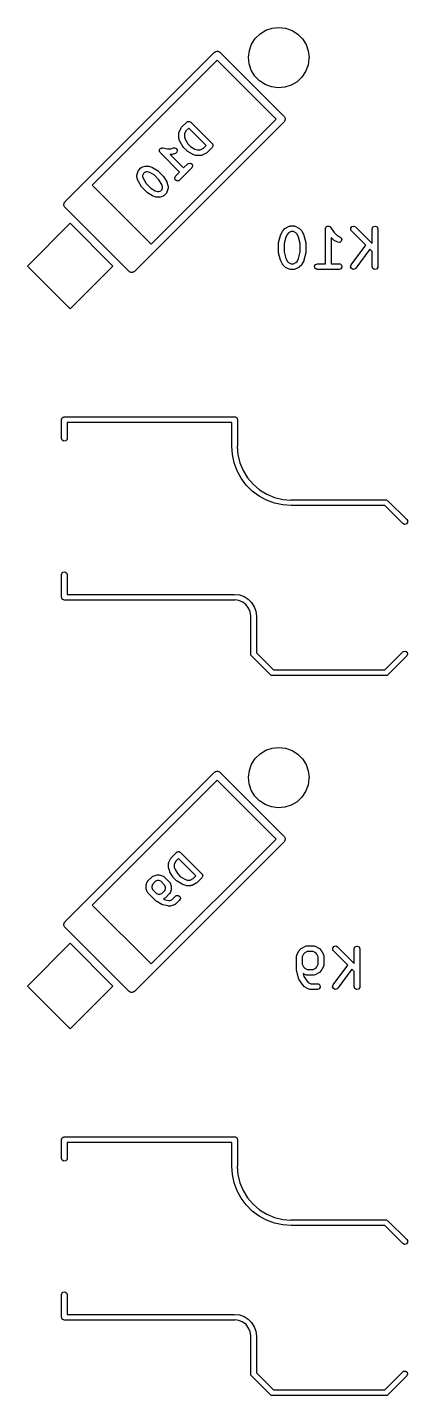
# Model space of a CAD drawing. Extents: x 63 to 245, y -153 to -57.
# Drawn here: x 101.37 to 111.42, y -153.44 to -117.23 of the extents above; entities that cross this region are included whole.
import ezdxf

# ---------------------------------------------------------------- set-up
doc = ezdxf.new("R2010")
doc.units = 0
doc.layers.add('BLACK', color=7, linetype='CONTINUOUS')

msp = doc.modelspace()

# ---------------------------------------------------------------- linework, layer by layer
at = {"layer": 'BLACK', "linetype": 'CONTINUOUS'}
for p, q in [((107.674, -117.309), (107.843, -117.252)), ((107.843, -117.252), (108.02, -117.233)), ((108.02, -117.233), (108.197, -117.254)), ((108.197, -117.254), (108.365, -117.314)), ((107.298, -117.678), (107.395, -117.528)), ((107.395, -117.528), (107.522, -117.403)), ((107.522, -117.403), (107.674, -117.309)), ((108.365, -117.314), (108.516, -117.41)), ((108.516, -117.41), (108.642, -117.536)), ((108.642, -117.536), (108.736, -117.688)), ((102.358, -121.852), (106.318, -117.892)), ((106.318, -117.892), (106.332, -117.885)), ((106.332, -117.885), (106.343, -117.873)), ((106.343, -117.873), (106.359, -117.871)), ((106.359, -117.871), (106.373, -117.864)), ((106.373, -117.864), (106.388, -117.866)), ((106.388, -117.866), (106.404, -117.864)), ((106.404, -117.864), (106.418, -117.871)), ((106.418, -117.871), (106.434, -117.873)), ((106.434, -117.873), (106.445, -117.885)), ((106.445, -117.885), (106.459, -117.892)), ((106.459, -117.892), (108.156, -119.589)), ((107.215, -118.022), (107.237, -117.845)), ((107.237, -117.845), (107.298, -117.678)), ((108.736, -117.688), (108.795, -117.856)), ((108.795, -117.856), (108.815, -118.033)), ((106.388, -118.104), (103.083, -121.41)), ((107.944, -119.66), (106.388, -118.104)), ((107.232, -118.2), (107.215, -118.022)), ((107.288, -118.369), (107.232, -118.2)), ((107.381, -118.521), (107.288, -118.369)), ((108.79, -118.232), (108.726, -118.399)), ((108.814, -118.056), (108.79, -118.232)), ((108.815, -118.033), (108.814, -118.056)), ((107.505, -118.65), (107.381, -118.521)), ((107.654, -118.747), (107.505, -118.65)), ((108.498, -118.671), (108.345, -118.762)), ((108.628, -118.548), (108.498, -118.671)), ((108.726, -118.399), (108.628, -118.548)), ((107.821, -118.81), (107.654, -118.747)), ((107.998, -118.833), (107.821, -118.81)), ((108.176, -118.817), (107.998, -118.833)), ((108.345, -118.762), (108.176, -118.817)), ((108.156, -119.73), (104.196, -123.69)), ((104.638, -122.965), (107.944, -119.66)), ((105.446, -119.876), (105.581, -119.741)), ((105.581, -119.741), (105.589, -119.736)), ((105.589, -119.736), (105.591, -119.733)), ((105.591, -119.733), (105.594, -119.732)), ((105.594, -119.732), (105.602, -119.726)), ((105.602, -119.726), (105.622, -119.725)), ((105.622, -119.725), (105.641, -119.72)), ((105.641, -119.72), (105.647, -119.722)), ((105.647, -119.722), (105.654, -119.722)), ((105.654, -119.722), (105.669, -119.733)), ((105.669, -119.733), (105.687, -119.741)), ((105.687, -119.741), (106.253, -120.307)), ((108.156, -119.589), (108.163, -119.603)), ((108.163, -119.716), (108.156, -119.73)), ((108.163, -119.603), (108.175, -119.614)), ((108.175, -119.705), (108.163, -119.716)), ((108.175, -119.614), (108.177, -119.63)), ((108.177, -119.689), (108.175, -119.705)), ((108.177, -119.63), (108.184, -119.644)), ((108.184, -119.675), (108.177, -119.689)), ((108.184, -119.644), (108.182, -119.66)), ((108.182, -119.66), (108.184, -119.675)), ((105.371, -120.037), (105.375, -120.011)), ((105.371, -120.145), (105.371, -120.037)), ((105.371, -120.146), (105.371, -120.145)), ((105.374, -120.168), (105.371, -120.146)), ((105.401, -120.249), (105.374, -120.168)), ((105.375, -120.011), (105.378, -120.008)), ((105.378, -120.003), (105.432, -119.895)), ((105.378, -120.008), (105.378, -120.003)), ((105.432, -119.895), (105.446, -119.877)), ((105.446, -119.877), (105.446, -119.876)), ((105.561, -119.973), (105.521, -120.054)), ((105.521, -120.054), (105.521, -120.132)), ((105.521, -120.132), (105.541, -120.194)), ((105.634, -119.9), (105.561, -119.973)), ((106.094, -120.36), (105.634, -119.9)), ((104.861, -120.475), (104.864, -120.472)), ((104.863, -120.497), (104.861, -120.475)), ((104.863, -120.519), (104.863, -120.497)), ((104.865, -120.522), (104.863, -120.519)), ((104.864, -120.467), (104.878, -120.451)), ((104.864, -120.472), (104.864, -120.467)), ((104.866, -120.526), (104.865, -120.522)), ((104.881, -120.548), (104.866, -120.526)), ((104.878, -120.451), (104.891, -120.433)), ((105.393, -121.06), (104.881, -120.548)), ((104.891, -120.433), (104.895, -120.432)), ((104.895, -120.432), (104.898, -120.429)), ((104.898, -120.429), (104.919, -120.426)), ((104.919, -120.426), (104.94, -120.42)), ((104.94, -120.42), (104.944, -120.422)), ((104.944, -120.422), (104.948, -120.421)), ((104.948, -120.421), (105.076, -120.447)), ((105.076, -120.447), (105.164, -120.447)), ((105.164, -120.447), (105.233, -120.424)), ((105.233, -120.424), (105.259, -120.42)), ((105.259, -120.42), (105.307, -120.439)), ((105.321, -120.534), (105.281, -120.566)), ((105.307, -120.439), (105.331, -120.484)), ((105.331, -120.484), (105.321, -120.534)), ((105.404, -120.252), (105.401, -120.249)), ((105.408, -120.264), (105.404, -120.252)), ((105.489, -120.399), (105.408, -120.264)), ((105.492, -120.401), (105.489, -120.399)), ((105.5, -120.413), (105.492, -120.401)), ((105.581, -120.494), (105.5, -120.413)), ((105.541, -120.194), (105.613, -120.313)), ((105.584, -120.495), (105.581, -120.494)), ((105.596, -120.505), (105.584, -120.495)), ((105.73, -120.586), (105.596, -120.505)), ((105.613, -120.313), (105.681, -120.381)), ((105.681, -120.381), (105.8, -120.453)), ((105.8, -120.453), (105.862, -120.474)), ((105.862, -120.474), (105.94, -120.474)), ((105.94, -120.474), (106.021, -120.433)), ((106.021, -120.433), (106.094, -120.36)), ((106.118, -120.548), (106.1, -120.561)), ((106.253, -120.413), (106.118, -120.548)), ((106.253, -120.307), (106.259, -120.315)), ((106.261, -120.395), (106.253, -120.413)), ((106.259, -120.315), (106.261, -120.317)), ((106.261, -120.317), (106.262, -120.32)), ((106.272, -120.379), (106.261, -120.395)), ((106.262, -120.32), (106.268, -120.328)), ((106.268, -120.328), (106.269, -120.348)), ((106.269, -120.348), (106.275, -120.367)), ((106.275, -120.367), (106.272, -120.373)), ((106.272, -120.373), (106.272, -120.379)), ((104.398, -120.935), (104.479, -120.908)), ((104.479, -120.908), (104.501, -120.905)), ((104.501, -120.905), (104.503, -120.905)), ((104.503, -120.905), (104.557, -120.905)), ((104.557, -120.905), (104.579, -120.908)), ((104.579, -120.908), (104.58, -120.908)), ((104.58, -120.908), (104.661, -120.935)), ((105.176, -120.597), (105.142, -120.597)), ((105.142, -120.597), (105.499, -120.954)), ((105.178, -120.596), (105.176, -120.597)), ((105.2, -120.593), (105.178, -120.596)), ((105.281, -120.566), (105.2, -120.593)), ((105.499, -120.954), (105.608, -120.846)), ((105.608, -120.846), (105.629, -120.831)), ((105.629, -120.831), (105.68, -120.826)), ((105.68, -120.826), (105.722, -120.856)), ((105.736, -120.905), (105.714, -120.952)), ((105.722, -120.856), (105.736, -120.905)), ((105.734, -120.587), (105.73, -120.586)), ((105.745, -120.593), (105.734, -120.587)), ((105.826, -120.62), (105.745, -120.593)), ((105.828, -120.62), (105.826, -120.62)), ((105.85, -120.624), (105.828, -120.62)), ((105.957, -120.624), (105.85, -120.624)), ((105.962, -120.622), (105.957, -120.624)), ((105.966, -120.623), (105.962, -120.622)), ((105.991, -120.616), (105.966, -120.623)), ((106.099, -120.562), (105.991, -120.616)), ((106.1, -120.561), (106.099, -120.562)), ((104.266, -121.141), (104.27, -121.119)), ((104.266, -121.195), (104.266, -121.141)), ((104.267, -121.197), (104.266, -121.195)), ((104.27, -121.219), (104.267, -121.197)), ((104.27, -121.117), (104.297, -121.037)), ((104.27, -121.119), (104.27, -121.117)), ((104.297, -121.3), (104.27, -121.219)), ((104.297, -121.037), (104.309, -121.014)), ((104.309, -121.014), (104.313, -121.011)), ((104.313, -121.011), (104.315, -121.007)), ((104.315, -121.007), (104.369, -120.953)), ((104.369, -120.953), (104.39, -120.939)), ((104.39, -120.939), (104.395, -120.938)), ((104.395, -120.938), (104.398, -120.935)), ((104.434, -121.101), (104.416, -121.153)), ((104.416, -121.153), (104.416, -121.183)), ((104.416, -121.183), (104.437, -121.244)), ((104.462, -121.072), (104.434, -121.101)), ((104.437, -121.244), (104.508, -121.364)), ((104.515, -121.055), (104.462, -121.072)), ((104.544, -121.055), (104.515, -121.055)), ((104.606, -121.075), (104.544, -121.055)), ((104.726, -121.147), (104.606, -121.075)), ((104.661, -120.935), (104.673, -120.942)), ((104.673, -120.942), (104.676, -120.942)), ((104.676, -120.942), (104.811, -121.023)), ((104.847, -121.269), (104.726, -121.147)), ((104.811, -121.023), (104.822, -121.033)), ((104.822, -121.033), (104.825, -121.034)), ((104.825, -121.034), (104.96, -121.169)), ((104.919, -121.388), (104.847, -121.269)), ((104.96, -121.169), (104.968, -121.181)), ((104.968, -121.181), (104.971, -121.183)), ((104.971, -121.183), (105.052, -121.318)), ((105.263, -121.215), (105.285, -121.169)), ((105.276, -121.265), (105.263, -121.215)), ((105.318, -121.294), (105.276, -121.265)), ((105.285, -121.169), (105.393, -121.06)), ((105.391, -121.275), (105.37, -121.29)), ((105.714, -120.952), (105.391, -121.275)), ((103.083, -121.41), (104.638, -122.965)), ((104.299, -121.302), (104.297, -121.3)), ((104.304, -121.314), (104.299, -121.302)), ((104.385, -121.449), (104.304, -121.314)), ((104.387, -121.451), (104.385, -121.449)), ((104.396, -121.464), (104.387, -121.451)), ((104.531, -121.598), (104.396, -121.464)), ((104.508, -121.364), (104.63, -121.486)), ((104.534, -121.6), (104.531, -121.598)), ((104.545, -121.61), (104.534, -121.6)), ((104.68, -121.69), (104.545, -121.61)), ((104.63, -121.486), (104.75, -121.558)), ((104.75, -121.558), (104.811, -121.578)), ((104.811, -121.578), (104.841, -121.578)), ((104.841, -121.578), (104.893, -121.561)), ((104.893, -121.561), (104.922, -121.532)), ((104.94, -121.45), (104.919, -121.388)), ((104.922, -121.532), (104.94, -121.479)), ((104.94, -121.479), (104.94, -121.45)), ((105.041, -121.625), (104.987, -121.679)), ((105.043, -121.621), (105.041, -121.625)), ((105.046, -121.619), (105.043, -121.621)), ((105.059, -121.596), (105.046, -121.619)), ((105.052, -121.318), (105.057, -121.33)), ((105.057, -121.33), (105.059, -121.333)), ((105.059, -121.333), (105.086, -121.414)), ((105.086, -121.515), (105.059, -121.596)), ((105.086, -121.414), (105.089, -121.436)), ((105.09, -121.491), (105.086, -121.513)), ((105.086, -121.513), (105.086, -121.515)), ((105.089, -121.436), (105.09, -121.437)), ((105.09, -121.437), (105.09, -121.491)), ((105.37, -121.29), (105.318, -121.294)), ((102.33, -121.907), (102.337, -121.893)), ((102.332, -121.922), (102.33, -121.907)), ((102.33, -121.938), (102.332, -121.922)), ((102.337, -121.952), (102.33, -121.938)), ((102.337, -121.893), (102.339, -121.877)), ((102.339, -121.968), (102.337, -121.952)), ((102.339, -121.877), (102.351, -121.866)), ((102.351, -121.979), (102.339, -121.968)), ((102.351, -121.866), (102.358, -121.852)), ((102.358, -121.993), (102.351, -121.979)), ((104.055, -123.69), (102.358, -121.993)), ((104.683, -121.691), (104.68, -121.69)), ((104.695, -121.697), (104.683, -121.691)), ((104.775, -121.724), (104.695, -121.697)), ((104.777, -121.724), (104.775, -121.724)), ((104.799, -121.728), (104.777, -121.724)), ((104.853, -121.728), (104.799, -121.728)), ((104.854, -121.727), (104.853, -121.728)), ((104.877, -121.724), (104.854, -121.727)), ((104.957, -121.697), (104.877, -121.724)), ((104.961, -121.694), (104.957, -121.697)), ((104.965, -121.694), (104.961, -121.694)), ((104.987, -121.679), (104.965, -121.694)), ((101.368, -123.549), (102.499, -122.417)), ((102.499, -122.417), (103.631, -123.549)), ((108.06, -122.736), (108.065, -122.724)), ((108.065, -122.724), (108.066, -122.72)), ((108.066, -122.72), (108.113, -122.625)), ((108.113, -122.625), (108.127, -122.607)), ((108.127, -122.606), (108.175, -122.558)), ((108.127, -122.607), (108.127, -122.606)), ((108.175, -122.558), (108.193, -122.545)), ((108.193, -122.545), (108.194, -122.544)), ((108.194, -122.544), (108.29, -122.496)), ((108.242, -122.703), (108.203, -122.78)), ((108.272, -122.673), (108.242, -122.703)), ((108.341, -122.638), (108.272, -122.673)), ((108.29, -122.496), (108.315, -122.489)), ((108.315, -122.489), (108.319, -122.49)), ((108.319, -122.49), (108.323, -122.488)), ((108.323, -122.488), (108.418, -122.488)), ((108.401, -122.638), (108.341, -122.638)), ((108.469, -122.673), (108.401, -122.638)), ((108.418, -122.488), (108.444, -122.493)), ((108.444, -122.493), (108.448, -122.496)), ((108.448, -122.496), (108.452, -122.496)), ((108.452, -122.496), (108.547, -122.544)), ((108.5, -122.703), (108.469, -122.673)), ((108.538, -122.78), (108.5, -122.703)), ((108.547, -122.544), (108.565, -122.557)), ((108.565, -122.557), (108.567, -122.558)), ((108.567, -122.558), (108.614, -122.606)), ((108.614, -122.606), (108.627, -122.624)), ((108.627, -122.624), (108.628, -122.625)), ((108.628, -122.625), (108.676, -122.72)), ((108.676, -122.72), (108.68, -122.733)), ((109.248, -122.563), (109.253, -122.538)), ((109.248, -123.488), (109.248, -122.563)), ((109.253, -122.538), (109.255, -122.534)), ((109.255, -122.534), (109.256, -122.53)), ((109.256, -122.53), (109.272, -122.515)), ((109.272, -122.515), (109.286, -122.498)), ((109.286, -122.498), (109.29, -122.498)), ((109.29, -122.498), (109.293, -122.495)), ((109.293, -122.495), (109.315, -122.493)), ((109.315, -122.493), (109.336, -122.49)), ((109.336, -122.49), (109.34, -122.492)), ((109.34, -122.492), (109.344, -122.491)), ((109.344, -122.491), (109.362, -122.504)), ((109.362, -122.504), (109.381, -122.515)), ((109.381, -122.515), (109.382, -122.519)), ((109.382, -122.519), (109.386, -122.522)), ((109.386, -122.522), (109.477, -122.658)), ((109.477, -122.658), (109.558, -122.74)), ((109.917, -122.544), (109.947, -122.502)), ((109.922, -122.595), (109.917, -122.544)), ((109.937, -122.616), (109.922, -122.595)), ((110.319, -122.999), (109.937, -122.616)), ((109.947, -122.502), (109.996, -122.489)), ((109.996, -122.489), (110.043, -122.51)), ((110.043, -122.51), (110.486, -122.954)), ((110.486, -122.563), (110.491, -122.538)), ((110.486, -122.954), (110.486, -122.563)), ((110.491, -122.538), (110.524, -122.498)), ((110.524, -122.498), (110.574, -122.49)), ((110.574, -122.49), (110.619, -122.515)), ((110.619, -122.515), (110.636, -122.563)), ((110.636, -122.563), (110.636, -123.563)), ((108.01, -122.944), (108.013, -122.93)), ((108.01, -123.182), (108.01, -122.944)), ((108.012, -122.926), (108.06, -122.736)), ((108.013, -122.93), (108.012, -122.926)), ((108.203, -122.78), (108.16, -122.954)), ((108.16, -122.954), (108.16, -123.173)), ((108.582, -122.954), (108.538, -122.78)), ((108.582, -123.173), (108.582, -122.954)), ((108.68, -122.733), (108.682, -122.736)), ((108.682, -122.736), (108.729, -122.926)), ((108.729, -122.926), (108.73, -122.941)), ((108.73, -122.941), (108.732, -122.944)), ((108.732, -122.944), (108.732, -123.182)), ((109.461, -122.855), (109.398, -122.792)), ((109.398, -122.792), (109.398, -123.488)), ((109.462, -122.855), (109.461, -122.855)), ((109.48, -122.869), (109.462, -122.855)), ((109.575, -122.916), (109.48, -122.869)), ((109.558, -122.74), (109.642, -122.782)), ((109.626, -122.922), (109.575, -122.916)), ((109.669, -122.894), (109.626, -122.922)), ((109.642, -122.782), (109.663, -122.798)), ((109.663, -122.798), (109.684, -122.845)), ((109.684, -122.845), (109.669, -122.894)), ((109.93, -123.518), (110.319, -122.999)), ((108.011, -123.186), (108.01, -123.182)), ((108.012, -123.201), (108.011, -123.186)), ((108.06, -123.391), (108.012, -123.201)), ((108.062, -123.394), (108.06, -123.391)), ((108.066, -123.406), (108.062, -123.394)), ((108.113, -123.502), (108.066, -123.406)), ((108.16, -123.173), (108.203, -123.347)), ((108.203, -123.347), (108.242, -123.424)), ((108.242, -123.424), (108.272, -123.454)), ((108.469, -123.454), (108.5, -123.424)), ((108.5, -123.424), (108.538, -123.347)), ((108.538, -123.347), (108.582, -123.173)), ((108.676, -123.406), (108.628, -123.502)), ((108.682, -123.391), (108.676, -123.403)), ((108.676, -123.403), (108.676, -123.406)), ((108.729, -123.201), (108.682, -123.391)), ((108.732, -123.182), (108.729, -123.197)), ((108.729, -123.197), (108.729, -123.201)), ((110.427, -123.106), (110.05, -123.608)), ((110.486, -123.166), (110.427, -123.106)), ((110.486, -123.563), (110.486, -123.166)), ((102.499, -124.68), (101.368, -123.549)), ((103.631, -123.549), (102.499, -124.68)), ((104.069, -123.697), (104.055, -123.69)), ((104.08, -123.709), (104.069, -123.697)), ((104.096, -123.711), (104.08, -123.709)), ((104.11, -123.718), (104.096, -123.711)), ((104.126, -123.716), (104.11, -123.718)), ((104.141, -123.718), (104.126, -123.716)), ((104.155, -123.711), (104.141, -123.718)), ((104.171, -123.709), (104.155, -123.711)), ((104.182, -123.697), (104.171, -123.709)), ((104.196, -123.69), (104.182, -123.697)), ((108.114, -123.503), (108.113, -123.502)), ((108.127, -123.521), (108.114, -123.503)), ((108.175, -123.569), (108.127, -123.521)), ((108.176, -123.569), (108.175, -123.569)), ((108.194, -123.583), (108.176, -123.569)), ((108.29, -123.63), (108.194, -123.583)), ((108.272, -123.454), (108.341, -123.488)), ((108.294, -123.631), (108.29, -123.63)), ((108.298, -123.634), (108.294, -123.631)), ((108.323, -123.638), (108.298, -123.634)), ((108.418, -123.638), (108.323, -123.638)), ((108.341, -123.488), (108.401, -123.488)), ((108.401, -123.488), (108.469, -123.454)), ((108.423, -123.637), (108.418, -123.638)), ((108.427, -123.638), (108.423, -123.637)), ((108.452, -123.63), (108.427, -123.638)), ((108.547, -123.583), (108.452, -123.63)), ((108.548, -123.582), (108.547, -123.583)), ((108.567, -123.569), (108.548, -123.582)), ((108.614, -123.521), (108.567, -123.569)), ((108.615, -123.52), (108.614, -123.521)), ((108.628, -123.502), (108.615, -123.52)), ((108.964, -123.55), (108.989, -123.506)), ((108.973, -123.601), (108.964, -123.55)), ((109.012, -123.634), (108.973, -123.601)), ((108.989, -123.506), (109.037, -123.488)), ((109.037, -123.638), (109.012, -123.634)), ((109.037, -123.488), (109.248, -123.488)), ((109.609, -123.638), (109.037, -123.638)), ((109.398, -123.488), (109.609, -123.488)), ((109.609, -123.488), (109.635, -123.493)), ((109.657, -123.621), (109.609, -123.638)), ((109.635, -123.493), (109.674, -123.526)), ((109.683, -123.576), (109.657, -123.621)), ((109.674, -123.526), (109.683, -123.576)), ((109.915, -123.567), (109.93, -123.518)), ((109.935, -123.615), (109.915, -123.567)), ((109.981, -123.638), (109.935, -123.615)), ((110.031, -123.626), (109.981, -123.638)), ((110.05, -123.608), (110.031, -123.626)), ((110.504, -123.612), (110.486, -123.563)), ((110.548, -123.637), (110.504, -123.612)), ((110.599, -123.628), (110.548, -123.637)), ((110.632, -123.589), (110.599, -123.628)), ((110.636, -123.563), (110.632, -123.589)), ((102.272, -127.611), (102.274, -127.601)), ((102.272, -128.111), (102.272, -127.611)), ((102.273, -127.598), (102.275, -127.595)), ((102.274, -127.601), (102.273, -127.598)), ((102.275, -127.595), (102.277, -127.585)), ((102.277, -127.585), (102.289, -127.57)), ((102.289, -127.57), (102.299, -127.554)), ((102.299, -127.554), (102.305, -127.551)), ((102.305, -127.551), (102.309, -127.546)), ((102.309, -127.546), (102.329, -127.543)), ((102.329, -127.543), (102.347, -127.536)), ((102.347, -127.536), (106.847, -127.536)), ((106.772, -127.686), (102.422, -127.686)), ((102.422, -127.686), (102.422, -128.111)), ((106.772, -128.311), (106.772, -127.686)), ((106.847, -127.536), (106.857, -127.538)), ((106.857, -127.538), (106.86, -127.537)), ((106.86, -127.537), (106.863, -127.539)), ((106.863, -127.539), (106.873, -127.541)), ((106.873, -127.541), (106.888, -127.553)), ((106.888, -127.553), (106.904, -127.563)), ((106.904, -127.563), (106.907, -127.569)), ((106.907, -127.569), (106.912, -127.574)), ((106.912, -127.574), (106.915, -127.593)), ((106.915, -127.593), (106.922, -127.611)), ((106.922, -127.611), (106.922, -128.311)), ((102.29, -128.159), (102.272, -128.111)), ((102.417, -128.137), (102.384, -128.176)), ((102.422, -128.111), (102.417, -128.137)), ((102.334, -128.185), (102.29, -128.159)), ((102.384, -128.176), (102.334, -128.185)), ((106.788, -128.535), (106.772, -128.311)), ((106.772, -128.311), (106.772, -128.311)), ((106.922, -128.311), (106.919, -128.328)), ((106.919, -128.328), (106.935, -128.535)), ((106.836, -128.755), (106.788, -128.535)), ((106.914, -128.965), (106.836, -128.755)), ((106.935, -128.535), (106.988, -128.753)), ((106.988, -128.753), (107.073, -128.96)), ((107.022, -129.163), (106.914, -128.965)), ((107.157, -129.342), (107.022, -129.163)), ((107.073, -128.96), (107.191, -129.151)), ((107.191, -129.151), (107.336, -129.322)), ((107.316, -129.501), (107.157, -129.342)), ((107.495, -129.636), (107.316, -129.501)), ((107.336, -129.322), (107.507, -129.467)), ((107.507, -129.467), (107.698, -129.585)), ((107.698, -129.585), (107.905, -129.67)), ((107.693, -129.744), (107.495, -129.636)), ((107.903, -129.822), (107.693, -129.744)), ((108.123, -129.87), (107.903, -129.822)), ((107.905, -129.67), (108.123, -129.723)), ((108.123, -129.723), (108.336, -129.74)), ((108.347, -129.886), (108.123, -129.87)), ((108.336, -129.74), (108.347, -129.736)), ((108.347, -129.736), (110.847, -129.736)), ((110.816, -129.886), (108.347, -129.886)), ((111.294, -130.364), (110.816, -129.886)), ((110.847, -129.736), (110.852, -129.737)), ((110.852, -129.737), (110.854, -129.736)), ((110.854, -129.736), (110.857, -129.738)), ((110.857, -129.738), (110.873, -129.741)), ((110.873, -129.741), (110.885, -129.751)), ((110.885, -129.751), (110.9, -129.758)), ((110.9, -129.758), (111.4, -130.258)), ((111.419, -130.33), (111.39, -130.372)), ((111.4, -130.258), (111.415, -130.279)), ((111.415, -130.279), (111.419, -130.33)), ((111.34, -130.386), (111.294, -130.364)), ((111.39, -130.372), (111.34, -130.386)), ((102.272, -131.711), (102.277, -131.685)), ((102.272, -132.311), (102.272, -131.711)), ((102.277, -131.685), (102.309, -131.646)), ((102.309, -131.646), (102.36, -131.637)), ((102.36, -131.637), (102.404, -131.663)), ((102.404, -131.663), (102.422, -131.711)), ((102.422, -131.711), (102.422, -132.236)), ((102.279, -132.329), (102.272, -132.311)), ((102.282, -132.349), (102.279, -132.329)), ((102.287, -132.353), (102.282, -132.349)), ((102.29, -132.359), (102.287, -132.353)), ((102.306, -132.369), (102.29, -132.359)), ((102.321, -132.381), (102.306, -132.369)), ((102.331, -132.383), (102.321, -132.381)), ((102.334, -132.385), (102.331, -132.383)), ((102.337, -132.384), (102.334, -132.385)), ((102.347, -132.386), (102.337, -132.384)), ((106.847, -132.386), (102.347, -132.386)), ((102.422, -132.236), (106.847, -132.236)), ((106.847, -132.236), (106.975, -132.25)), ((106.855, -132.383), (106.847, -132.386)), ((106.958, -132.397), (106.855, -132.383)), ((107.061, -132.44), (106.958, -132.397)), ((106.975, -132.25), (107.096, -132.293)), ((107.15, -132.508), (107.061, -132.44)), ((107.096, -132.293), (107.206, -132.361)), ((107.206, -132.361), (107.297, -132.452)), ((107.297, -132.452), (107.365, -132.562)), ((107.218, -132.597), (107.15, -132.508)), ((107.261, -132.7), (107.218, -132.597)), ((107.274, -132.799), (107.261, -132.7)), ((107.272, -132.811), (107.274, -132.799)), ((107.272, -133.811), (107.272, -132.811)), ((107.365, -132.562), (107.408, -132.683)), ((107.408, -132.683), (107.422, -132.811)), ((107.422, -132.811), (107.422, -132.811)), ((107.422, -132.811), (107.422, -133.78)), ((107.278, -133.826), (107.272, -133.811)), ((107.279, -133.843), (107.278, -133.826)), ((107.288, -133.856), (107.279, -133.843)), ((107.29, -133.859), (107.288, -133.856)), ((107.291, -133.86), (107.29, -133.859)), ((107.294, -133.864), (107.291, -133.86)), ((107.794, -134.364), (107.294, -133.864)), ((107.422, -133.78), (107.878, -134.236)), ((110.816, -134.236), (111.294, -133.758)), ((111.4, -133.864), (110.9, -134.364)), ((111.294, -133.758), (111.315, -133.743)), ((111.315, -133.743), (111.366, -133.739)), ((111.366, -133.739), (111.408, -133.768)), ((111.422, -133.818), (111.4, -133.864)), ((111.408, -133.768), (111.422, -133.818)), ((107.878, -134.236), (110.816, -134.236)), ((107.809, -134.371), (107.794, -134.364)), ((107.821, -134.381), (107.809, -134.371)), ((107.837, -134.384), (107.821, -134.381)), ((107.84, -134.386), (107.837, -134.384)), ((107.842, -134.385), (107.84, -134.386)), ((107.847, -134.386), (107.842, -134.385)), ((110.847, -134.386), (107.847, -134.386)), ((110.862, -134.38), (110.847, -134.386)), ((110.879, -134.379), (110.862, -134.38)), ((110.892, -134.37), (110.879, -134.379)), ((110.895, -134.368), (110.892, -134.37)), ((110.896, -134.367), (110.895, -134.368)), ((110.9, -134.364), (110.896, -134.367)), ((107.395, -136.578), (107.522, -136.453)), ((107.522, -136.453), (107.674, -136.359)), ((107.674, -136.359), (107.843, -136.302)), ((107.843, -136.302), (108.02, -136.283)), ((108.02, -136.283), (108.197, -136.304)), ((108.197, -136.304), (108.365, -136.364)), ((108.365, -136.364), (108.516, -136.46)), ((108.516, -136.46), (108.642, -136.586)), ((107.237, -136.895), (107.298, -136.728)), ((107.298, -136.728), (107.395, -136.578)), ((108.642, -136.586), (108.736, -136.738)), ((108.736, -136.738), (108.795, -136.906)), ((102.358, -140.902), (106.318, -136.942)), ((106.388, -137.154), (103.083, -140.46)), ((106.318, -136.942), (106.332, -136.935)), ((106.332, -136.935), (106.343, -136.923)), ((106.343, -136.923), (106.359, -136.921)), ((106.359, -136.921), (106.373, -136.914)), ((106.373, -136.914), (106.388, -136.916)), ((106.388, -136.916), (106.404, -136.914)), ((107.944, -138.71), (106.388, -137.154)), ((106.404, -136.914), (106.418, -136.921)), ((106.418, -136.921), (106.434, -136.923)), ((106.434, -136.923), (106.445, -136.935)), ((106.445, -136.935), (106.459, -136.942)), ((106.459, -136.942), (108.156, -138.639)), ((107.215, -137.072), (107.237, -136.895)), ((107.232, -137.25), (107.215, -137.072)), ((108.814, -137.106), (108.79, -137.282)), ((108.795, -136.906), (108.815, -137.083)), ((108.815, -137.083), (108.814, -137.106)), ((107.288, -137.419), (107.232, -137.25)), ((107.381, -137.571), (107.288, -137.419)), ((107.505, -137.7), (107.381, -137.571)), ((108.726, -137.449), (108.628, -137.598)), ((108.79, -137.282), (108.726, -137.449)), ((107.654, -137.797), (107.505, -137.7)), ((107.821, -137.86), (107.654, -137.797)), ((107.998, -137.883), (107.821, -137.86)), ((108.176, -137.867), (107.998, -137.883)), ((108.345, -137.812), (108.176, -137.867)), ((108.498, -137.721), (108.345, -137.812)), ((108.628, -137.598), (108.498, -137.721)), ((108.156, -138.639), (108.163, -138.653)), ((108.163, -138.653), (108.175, -138.664)), ((108.156, -138.78), (104.196, -142.74)), ((104.638, -142.015), (107.944, -138.71)), ((108.163, -138.766), (108.156, -138.78)), ((108.175, -138.755), (108.163, -138.766)), ((108.175, -138.664), (108.177, -138.68)), ((108.177, -138.739), (108.175, -138.755)), ((108.177, -138.68), (108.184, -138.694)), ((108.184, -138.725), (108.177, -138.739)), ((108.184, -138.694), (108.182, -138.71)), ((108.182, -138.71), (108.184, -138.725)), ((105.101, -139.356), (105.106, -139.33)), ((105.101, -139.464), (105.101, -139.356)), ((105.106, -139.33), (105.109, -139.327)), ((105.109, -139.323), (105.163, -139.215)), ((105.109, -139.327), (105.109, -139.323)), ((105.163, -139.215), (105.176, -139.197)), ((105.176, -139.197), (105.177, -139.195)), ((105.177, -139.195), (105.312, -139.061)), ((105.292, -139.293), (105.251, -139.374)), ((105.251, -139.374), (105.251, -139.452)), ((105.365, -139.22), (105.292, -139.293)), ((105.312, -139.061), (105.32, -139.055)), ((105.32, -139.055), (105.322, -139.052)), ((105.322, -139.052), (105.325, -139.051)), ((105.325, -139.051), (105.333, -139.046)), ((105.333, -139.046), (105.352, -139.044)), ((105.352, -139.044), (105.371, -139.039)), ((105.824, -139.679), (105.365, -139.22)), ((105.371, -139.039), (105.377, -139.042)), ((105.377, -139.042), (105.384, -139.041)), ((105.384, -139.041), (105.4, -139.052)), ((105.4, -139.052), (105.418, -139.061)), ((105.418, -139.061), (105.983, -139.626)), ((104.557, -139.815), (104.665, -139.707)), ((104.665, -139.707), (104.687, -139.692)), ((104.687, -139.692), (104.691, -139.692)), ((104.691, -139.692), (104.695, -139.689)), ((104.695, -139.689), (104.775, -139.662)), ((104.775, -139.662), (104.798, -139.659)), ((104.798, -139.659), (104.799, -139.658)), ((104.799, -139.658), (104.853, -139.658)), ((104.853, -139.658), (104.875, -139.662)), ((104.875, -139.662), (104.877, -139.662)), ((104.877, -139.662), (104.957, -139.689)), ((104.957, -139.689), (104.98, -139.701)), ((104.98, -139.701), (104.983, -139.705)), ((104.983, -139.705), (104.987, -139.707)), ((104.987, -139.707), (105.121, -139.842)), ((105.102, -139.465), (105.101, -139.464)), ((105.105, -139.488), (105.102, -139.465)), ((105.132, -139.568), (105.105, -139.488)), ((105.134, -139.571), (105.132, -139.568)), ((105.139, -139.583), (105.134, -139.571)), ((105.22, -139.718), (105.139, -139.583)), ((105.222, -139.72), (105.22, -139.718)), ((105.231, -139.732), (105.222, -139.72)), ((105.312, -139.813), (105.231, -139.732)), ((105.251, -139.452), (105.272, -139.513)), ((105.272, -139.513), (105.343, -139.633)), ((105.343, -139.633), (105.411, -139.701)), ((105.411, -139.701), (105.531, -139.772)), ((105.751, -139.752), (105.824, -139.679)), ((105.983, -139.732), (105.849, -139.867)), ((105.983, -139.626), (105.989, -139.634)), ((105.992, -139.715), (105.983, -139.732)), ((105.989, -139.634), (105.992, -139.636)), ((105.992, -139.636), (105.993, -139.64)), ((106.003, -139.699), (105.992, -139.715)), ((105.993, -139.64), (105.998, -139.648)), ((105.998, -139.648), (106, -139.667)), ((106, -139.667), (106.005, -139.686)), ((106.005, -139.686), (106.002, -139.692)), ((106.002, -139.692), (106.003, -139.699)), ((104.509, -139.949), (104.512, -139.927)), ((104.509, -140.003), (104.509, -139.949)), ((104.509, -140.004), (104.509, -140.003)), ((104.512, -140.026), (104.509, -140.004)), ((104.512, -139.925), (104.539, -139.844)), ((104.512, -139.927), (104.512, -139.925)), ((104.539, -140.107), (104.512, -140.026)), ((104.539, -139.844), (104.552, -139.821)), ((104.552, -139.821), (104.556, -139.819)), ((104.556, -139.819), (104.557, -139.815)), ((104.676, -139.908), (104.659, -139.961)), ((104.659, -139.961), (104.659, -139.99)), ((104.659, -139.99), (104.676, -140.043)), ((104.759, -139.826), (104.676, -139.908)), ((104.676, -140.043), (104.786, -140.153)), ((104.811, -139.808), (104.759, -139.826)), ((104.841, -139.808), (104.811, -139.808)), ((104.893, -139.826), (104.841, -139.808)), ((105.003, -139.935), (104.893, -139.826)), ((104.92, -140.153), (105.003, -140.07)), ((105.02, -139.988), (105.003, -139.935)), ((105.003, -140.07), (105.02, -140.017)), ((105.02, -140.017), (105.02, -139.988)), ((105.121, -139.842), (105.136, -139.863)), ((105.136, -139.863), (105.137, -139.868)), ((105.137, -139.868), (105.14, -139.871)), ((105.14, -139.871), (105.167, -139.952)), ((105.167, -140.053), (105.14, -140.134)), ((105.17, -140.03), (105.166, -140.052)), ((105.166, -140.052), (105.167, -140.053)), ((105.167, -139.952), (105.17, -139.974)), ((105.17, -139.974), (105.17, -139.976)), ((105.17, -139.976), (105.17, -140.03)), ((105.315, -139.815), (105.312, -139.813)), ((105.326, -139.824), (105.315, -139.815)), ((105.461, -139.905), (105.326, -139.824)), ((105.464, -139.906), (105.461, -139.905)), ((105.476, -139.912), (105.464, -139.906)), ((105.557, -139.939), (105.476, -139.912)), ((105.531, -139.772), (105.592, -139.793)), ((105.558, -139.939), (105.557, -139.939)), ((105.58, -139.943), (105.558, -139.939)), ((105.688, -139.943), (105.58, -139.943)), ((105.592, -139.793), (105.67, -139.793)), ((105.67, -139.793), (105.751, -139.752)), ((105.692, -139.941), (105.688, -139.943)), ((105.697, -139.942), (105.692, -139.941)), ((105.722, -139.935), (105.697, -139.942)), ((105.829, -139.881), (105.722, -139.935)), ((105.83, -139.88), (105.829, -139.881)), ((105.849, -139.867), (105.83, -139.88)), ((103.083, -140.46), (104.638, -142.015)), ((104.542, -140.111), (104.539, -140.107)), ((104.543, -140.115), (104.542, -140.111)), ((104.557, -140.136), (104.543, -140.115)), ((104.773, -140.352), (104.557, -140.136)), ((104.776, -140.353), (104.773, -140.352)), ((104.787, -140.363), (104.776, -140.353)), ((104.786, -140.153), (104.838, -140.17)), ((104.922, -140.444), (104.787, -140.363)), ((104.838, -140.17), (104.868, -140.17)), ((104.868, -140.17), (104.92, -140.153)), ((104.923, -140.444), (104.922, -140.444)), ((104.946, -140.453), (104.923, -140.444)), ((105.081, -140.48), (104.946, -140.453)), ((104.984, -140.289), (104.966, -140.295)), ((104.966, -140.295), (104.988, -140.309)), ((104.988, -140.286), (104.984, -140.289)), ((104.992, -140.286), (104.988, -140.286)), ((104.988, -140.309), (105.103, -140.332)), ((105.014, -140.271), (104.992, -140.286)), ((105.121, -140.163), (105.014, -140.271)), ((105.103, -140.332), (105.137, -140.332)), ((105.123, -140.159), (105.121, -140.163)), ((105.127, -140.157), (105.123, -140.159)), ((105.14, -140.134), (105.127, -140.157)), ((105.137, -140.332), (105.19, -140.314)), ((105.254, -140.451), (105.173, -140.478)), ((105.19, -140.314), (105.285, -140.219)), ((105.257, -140.448), (105.254, -140.451)), ((105.262, -140.448), (105.257, -140.448)), ((105.283, -140.433), (105.262, -140.448)), ((105.391, -140.325), (105.283, -140.433)), ((105.285, -140.219), (105.306, -140.204)), ((105.306, -140.204), (105.357, -140.2)), ((105.357, -140.2), (105.399, -140.229)), ((105.413, -140.279), (105.391, -140.325)), ((105.399, -140.229), (105.413, -140.279)), ((105.084, -140.48), (105.081, -140.48)), ((105.095, -140.482), (105.084, -140.48)), ((105.149, -140.482), (105.095, -140.482)), ((105.151, -140.481), (105.149, -140.482)), ((105.173, -140.478), (105.151, -140.481)), ((102.33, -140.957), (102.337, -140.943)), ((102.332, -140.972), (102.33, -140.957)), ((102.33, -140.988), (102.332, -140.972)), ((102.337, -141.002), (102.33, -140.988)), ((102.337, -140.943), (102.339, -140.927)), ((102.339, -141.018), (102.337, -141.002)), ((102.339, -140.927), (102.351, -140.916)), ((102.351, -141.029), (102.339, -141.018)), ((102.351, -140.916), (102.358, -140.902)), ((102.358, -141.043), (102.351, -141.029)), ((104.055, -142.74), (102.358, -141.043)), ((101.368, -142.599), (102.499, -141.467)), ((102.499, -141.467), (103.631, -142.599)), ((108.623, -141.594), (108.718, -141.546)), ((108.718, -141.546), (108.743, -141.539)), ((108.743, -141.539), (108.748, -141.54)), ((108.748, -141.54), (108.752, -141.538)), ((108.752, -141.538), (108.942, -141.538)), ((108.942, -141.538), (108.968, -141.543)), ((108.968, -141.543), (108.971, -141.546)), ((108.971, -141.546), (108.976, -141.546)), ((108.976, -141.546), (109.071, -141.594)), ((109.441, -141.594), (109.471, -141.552)), ((109.471, -141.552), (109.52, -141.539)), ((109.52, -141.539), (109.567, -141.56)), ((110.015, -141.588), (110.048, -141.548)), ((110.048, -141.548), (110.098, -141.54)), ((110.098, -141.54), (110.143, -141.565)), ((108.486, -141.804), (108.491, -141.778)), ((108.486, -142.185), (108.486, -141.804)), ((108.491, -141.778), (108.494, -141.775)), ((108.494, -141.77), (108.542, -141.675)), ((108.494, -141.775), (108.494, -141.77)), ((108.542, -141.675), (108.555, -141.657)), ((108.555, -141.657), (108.556, -141.656)), ((108.556, -141.656), (108.603, -141.608)), ((108.603, -141.608), (108.622, -141.595)), ((108.622, -141.595), (108.623, -141.594)), ((108.671, -141.753), (108.636, -141.822)), ((108.636, -141.822), (108.636, -142.024)), ((108.701, -141.723), (108.671, -141.753)), ((108.769, -141.688), (108.701, -141.723)), ((108.925, -141.688), (108.769, -141.688)), ((108.993, -141.723), (108.925, -141.688)), ((109.023, -141.753), (108.993, -141.723)), ((109.058, -141.822), (109.023, -141.753)), ((109.058, -142.024), (109.058, -141.822)), ((109.071, -141.594), (109.089, -141.607)), ((109.089, -141.607), (109.091, -141.608)), ((109.091, -141.608), (109.138, -141.656)), ((109.138, -141.656), (109.151, -141.674)), ((109.151, -141.674), (109.152, -141.675)), ((109.152, -141.675), (109.2, -141.77)), ((109.2, -141.77), (109.207, -141.795)), ((109.207, -141.795), (109.206, -141.8)), ((109.206, -141.8), (109.208, -141.804)), ((109.208, -141.804), (109.208, -142.042)), ((109.446, -141.645), (109.441, -141.594)), ((109.461, -141.666), (109.446, -141.645)), ((109.843, -142.049), (109.461, -141.666)), ((109.567, -141.56), (110.01, -142.004)), ((110.01, -141.613), (110.015, -141.588)), ((110.01, -142.004), (110.01, -141.613)), ((110.143, -141.565), (110.16, -141.613)), ((110.16, -141.613), (110.16, -142.613)), ((108.487, -142.188), (108.486, -142.185)), ((108.489, -142.203), (108.487, -142.188)), ((108.536, -142.393), (108.489, -142.203)), ((108.636, -142.024), (108.671, -142.093)), ((108.718, -142.3), (108.66, -142.27)), ((108.66, -142.27), (108.679, -142.344)), ((108.671, -142.093), (108.701, -142.123)), ((108.701, -142.123), (108.769, -142.157)), ((108.769, -142.157), (108.925, -142.157)), ((108.925, -142.157), (108.993, -142.123)), ((109.071, -142.252), (108.976, -142.3)), ((108.993, -142.123), (109.023, -142.093)), ((109.023, -142.093), (109.058, -142.024)), ((109.072, -142.251), (109.071, -142.252)), ((109.091, -142.238), (109.072, -142.251)), ((109.138, -142.19), (109.091, -142.238)), ((109.139, -142.189), (109.138, -142.19)), ((109.152, -142.171), (109.139, -142.189)), ((109.2, -142.075), (109.152, -142.171)), ((109.203, -142.068), (109.2, -142.071)), ((109.2, -142.071), (109.2, -142.075)), ((109.208, -142.042), (109.203, -142.068)), ((109.454, -142.568), (109.843, -142.049)), ((109.95, -142.156), (109.574, -142.658)), ((110.01, -142.216), (109.95, -142.156)), ((110.01, -142.613), (110.01, -142.216)), ((102.499, -143.73), (101.368, -142.599)), ((103.631, -142.599), (102.499, -143.73)), ((108.536, -142.394), (108.536, -142.393)), ((108.546, -142.417), (108.536, -142.394)), ((108.642, -142.56), (108.546, -142.417)), ((108.645, -142.562), (108.642, -142.56)), ((108.651, -142.571), (108.645, -142.562)), ((108.699, -142.619), (108.651, -142.571)), ((108.679, -142.344), (108.762, -142.47)), ((108.7, -142.619), (108.699, -142.619)), ((108.718, -142.633), (108.7, -142.619)), ((108.723, -142.3), (108.718, -142.3)), ((108.813, -142.68), (108.718, -142.633)), ((108.726, -142.303), (108.723, -142.3)), ((108.752, -142.307), (108.726, -142.303)), ((108.942, -142.307), (108.752, -142.307)), ((108.762, -142.47), (108.796, -142.504)), ((108.796, -142.504), (108.865, -142.538)), ((108.865, -142.538), (109.037, -142.538)), ((108.946, -142.306), (108.942, -142.307)), ((108.951, -142.307), (108.946, -142.306)), ((108.976, -142.3), (108.951, -142.307)), ((109.037, -142.538), (109.063, -142.543)), ((109.063, -142.543), (109.102, -142.576)), ((109.111, -142.626), (109.086, -142.671)), ((109.102, -142.576), (109.111, -142.626)), ((109.439, -142.617), (109.454, -142.568)), ((109.459, -142.665), (109.439, -142.617)), ((110.028, -142.662), (110.01, -142.613)), ((110.156, -142.639), (110.123, -142.678)), ((110.16, -142.613), (110.156, -142.639)), ((104.069, -142.747), (104.055, -142.74)), ((104.08, -142.759), (104.069, -142.747)), ((104.096, -142.761), (104.08, -142.759)), ((104.11, -142.768), (104.096, -142.761)), ((104.126, -142.766), (104.11, -142.768)), ((104.141, -142.768), (104.126, -142.766)), ((104.155, -142.761), (104.141, -142.768)), ((104.171, -142.759), (104.155, -142.761)), ((104.182, -142.747), (104.171, -142.759)), ((104.196, -142.74), (104.182, -142.747)), ((108.818, -142.681), (108.813, -142.68)), ((108.821, -142.684), (108.818, -142.681)), ((108.847, -142.688), (108.821, -142.684)), ((109.037, -142.688), (108.847, -142.688)), ((109.086, -142.671), (109.037, -142.688)), ((109.505, -142.688), (109.459, -142.665)), ((109.555, -142.676), (109.505, -142.688)), ((109.574, -142.658), (109.555, -142.676)), ((110.072, -142.687), (110.028, -142.662)), ((110.123, -142.678), (110.072, -142.687)), ((102.277, -146.635), (102.289, -146.62)), ((102.289, -146.62), (102.299, -146.604)), ((102.299, -146.604), (102.305, -146.601)), ((102.305, -146.601), (102.309, -146.596)), ((102.309, -146.596), (102.329, -146.593)), ((102.329, -146.593), (102.347, -146.586)), ((102.347, -146.586), (106.847, -146.586)), ((106.847, -146.586), (106.857, -146.588)), ((106.857, -146.588), (106.86, -146.587)), ((106.86, -146.587), (106.863, -146.589)), ((106.863, -146.589), (106.873, -146.591)), ((106.873, -146.591), (106.888, -146.603)), ((106.888, -146.603), (106.904, -146.613)), ((106.904, -146.613), (106.907, -146.619)), ((106.907, -146.619), (106.912, -146.624)), ((102.272, -146.661), (102.274, -146.651)), ((102.272, -147.161), (102.272, -146.661)), ((102.273, -146.648), (102.275, -146.645)), ((102.274, -146.651), (102.273, -146.648)), ((102.275, -146.645), (102.277, -146.635)), ((106.772, -146.736), (102.422, -146.736)), ((102.422, -146.736), (102.422, -147.161)), ((106.772, -147.361), (106.772, -146.736)), ((106.912, -146.624), (106.915, -146.643)), ((106.915, -146.643), (106.922, -146.661)), ((106.922, -146.661), (106.922, -147.361)), ((102.29, -147.209), (102.272, -147.161)), ((102.334, -147.235), (102.29, -147.209)), ((102.384, -147.226), (102.334, -147.235)), ((102.417, -147.187), (102.384, -147.226)), ((102.422, -147.161), (102.417, -147.187)), ((106.788, -147.585), (106.772, -147.361)), ((106.836, -147.805), (106.788, -147.585)), ((106.922, -147.361), (106.919, -147.378)), ((106.919, -147.378), (106.935, -147.585)), ((106.935, -147.585), (106.988, -147.803)), ((106.914, -148.015), (106.836, -147.805)), ((107.022, -148.213), (106.914, -148.015)), ((106.988, -147.803), (107.073, -148.01)), ((107.073, -148.01), (107.191, -148.201)), ((107.157, -148.392), (107.022, -148.213)), ((107.316, -148.551), (107.157, -148.392)), ((107.191, -148.201), (107.336, -148.372)), ((107.336, -148.372), (107.507, -148.517)), ((107.495, -148.686), (107.316, -148.551)), ((107.693, -148.794), (107.495, -148.686)), ((107.507, -148.517), (107.698, -148.635)), ((107.903, -148.872), (107.693, -148.794)), ((107.698, -148.635), (107.905, -148.72)), ((107.905, -148.72), (108.123, -148.773)), ((108.123, -148.773), (108.336, -148.79)), ((108.336, -148.79), (108.347, -148.786)), ((108.347, -148.786), (110.847, -148.786)), ((110.847, -148.786), (110.852, -148.787)), ((110.852, -148.787), (110.854, -148.786)), ((110.854, -148.786), (110.857, -148.788)), ((110.857, -148.788), (110.873, -148.791)), ((110.873, -148.791), (110.885, -148.801)), ((108.123, -148.92), (107.903, -148.872)), ((108.347, -148.936), (108.123, -148.92)), ((110.816, -148.936), (108.347, -148.936)), ((111.294, -149.414), (110.816, -148.936)), ((110.885, -148.801), (110.9, -148.808)), ((110.9, -148.808), (111.4, -149.308)), ((111.34, -149.436), (111.294, -149.414)), ((111.39, -149.422), (111.34, -149.436)), ((111.419, -149.38), (111.39, -149.422)), ((111.4, -149.308), (111.415, -149.329)), ((111.415, -149.329), (111.419, -149.38)), ((102.272, -150.761), (102.277, -150.735)), ((102.272, -151.361), (102.272, -150.761)), ((102.277, -150.735), (102.309, -150.696)), ((102.309, -150.696), (102.36, -150.687)), ((102.36, -150.687), (102.404, -150.713)), ((102.404, -150.713), (102.422, -150.761)), ((102.422, -150.761), (102.422, -151.286)), ((102.422, -151.286), (106.847, -151.286)), ((106.847, -151.286), (106.975, -151.3)), ((106.975, -151.3), (107.096, -151.343)), ((102.279, -151.379), (102.272, -151.361)), ((102.282, -151.398), (102.279, -151.379)), ((102.287, -151.403), (102.282, -151.398)), ((102.29, -151.409), (102.287, -151.403)), ((102.306, -151.419), (102.29, -151.409)), ((102.321, -151.431), (102.306, -151.419)), ((102.331, -151.433), (102.321, -151.431)), ((102.334, -151.435), (102.331, -151.433)), ((102.337, -151.434), (102.334, -151.435)), ((102.347, -151.436), (102.337, -151.434)), ((106.847, -151.436), (102.347, -151.436)), ((106.855, -151.433), (106.847, -151.436)), ((106.958, -151.447), (106.855, -151.433)), ((107.061, -151.49), (106.958, -151.447)), ((107.15, -151.558), (107.061, -151.49)), ((107.096, -151.343), (107.206, -151.411)), ((107.218, -151.647), (107.15, -151.558)), ((107.206, -151.411), (107.297, -151.502)), ((107.261, -151.75), (107.218, -151.647)), ((107.297, -151.502), (107.365, -151.612)), ((107.365, -151.612), (107.408, -151.733)), ((107.274, -151.849), (107.261, -151.75)), ((107.272, -151.861), (107.274, -151.849)), ((107.272, -152.861), (107.272, -151.861)), ((107.408, -151.733), (107.422, -151.861)), ((107.422, -151.861), (107.422, -152.83)), ((107.278, -152.876), (107.272, -152.861)), ((107.279, -152.893), (107.278, -152.876)), ((107.288, -152.906), (107.279, -152.893)), ((107.29, -152.909), (107.288, -152.906)), ((107.291, -152.91), (107.29, -152.909)), ((107.294, -152.914), (107.291, -152.91)), ((107.794, -153.414), (107.294, -152.914)), ((107.422, -152.83), (107.878, -153.286)), ((110.816, -153.286), (111.294, -152.808)), ((111.4, -152.914), (110.9, -153.414)), ((111.294, -152.808), (111.315, -152.793)), ((111.315, -152.793), (111.366, -152.789)), ((111.366, -152.789), (111.408, -152.818)), ((111.422, -152.868), (111.4, -152.914)), ((111.408, -152.818), (111.422, -152.868)), ((107.809, -153.421), (107.794, -153.414)), ((107.821, -153.431), (107.809, -153.421)), ((107.837, -153.434), (107.821, -153.431)), ((107.84, -153.436), (107.837, -153.434)), ((107.842, -153.435), (107.84, -153.436)), ((107.847, -153.436), (107.842, -153.435)), ((110.847, -153.436), (107.847, -153.436)), ((107.878, -153.286), (110.816, -153.286)), ((110.862, -153.43), (110.847, -153.436)), ((110.879, -153.429), (110.862, -153.43)), ((110.892, -153.42), (110.879, -153.429)), ((110.895, -153.418), (110.892, -153.42)), ((110.896, -153.417), (110.895, -153.418)), ((110.9, -153.414), (110.896, -153.417))]:
    msp.add_line(p, q, dxfattribs=at)

doc.saveas('drawing.dxf')
